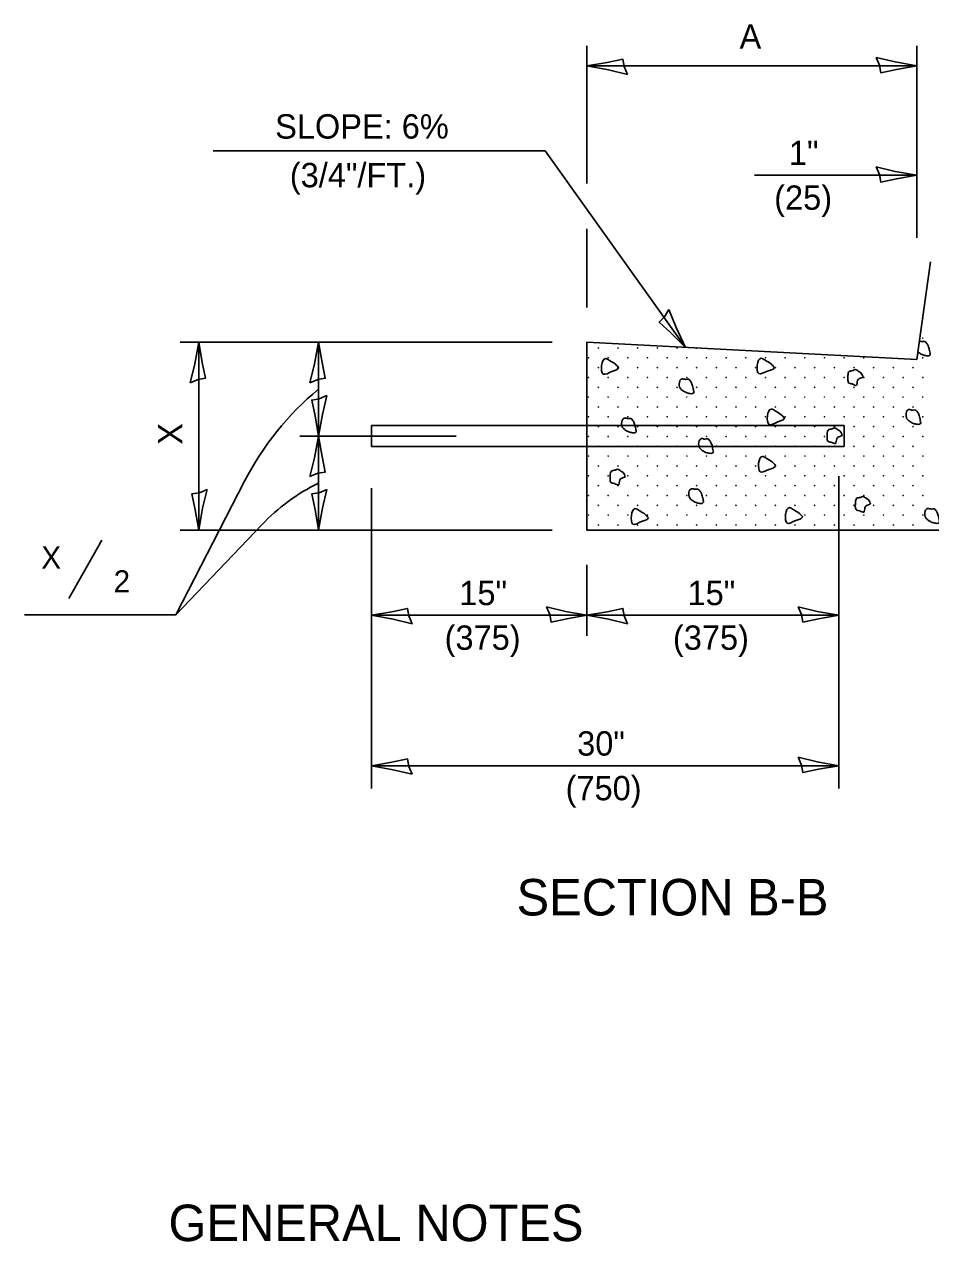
# Model space of a CAD drawing. Extents: x 10126 to 10806, y 10004 to 10444.
# Drawn here: x 10616.1 to 10722.3, y 10222.4 to 10364.9 of the extents above; entities that cross this region are included whole.
import ezdxf

# ---------------------------------------------------------------- set-up
doc = ezdxf.new("R2010")
doc.units = 0
for name, color, linetype in [('Design_PR_Back of Gutter or Curb line', 7, 'Continuous'), ('Design_PR_Roadway Dimensions', 7, 'Continuous'), ('Design_PR_Roadway Notes', 7, 'Continuous'), ('Level 11', 7, 'Continuous'), ('Level 2', 7, 'Continuous'), ('Level 43', 7, 'Continuous'), ('Level 49', 7, 'Continuous'), ('Stage_Construction Traffic Control', 7, 'Continuous')]:
    doc.layers.add(name, color=color, linetype=linetype)

msp = doc.modelspace()

# ---------------------------------------------------------------- linework, layer by layer
at = {"layer": 'Design_PR_Back of Gutter or Curb line'}
for p, q in [((10722.28, 10337.11), (10720.65, 10325.67)), ((10682.03, 10327.7), (10682.03, 10305.71)), ((10682.03, 10327.7), (10720.65, 10325.67)), ((10743.1, 10305.71), (10682.03, 10305.71))]:
    msp.add_line(p, q, dxfattribs=at)
at = {"layer": 'Level 11'}
for points in [[(10722.21, 10326.43), (10722.09, 10327.01), (10722, 10327.27), (10721.81, 10327.61), (10721.59, 10327.79), (10721.3, 10327.78), (10720.98, 10327.83)], [(10685.74, 10324.74), (10685.37, 10325.12), (10684.66, 10325.58), (10684.21, 10325.79), (10683.94, 10323.98), (10684.95, 10324.28), (10685.72, 10324.68), (10685.76, 10324.75)], [(10703.96, 10324.77), (10703.59, 10325.16), (10702.87, 10325.62), (10702.43, 10325.83), (10702.16, 10324.02), (10703.18, 10324.32), (10703.95, 10324.72), (10703.97, 10324.79)], [(10720.79, 10326.59), (10720.87, 10326.52), (10721.19, 10326.31), (10721.57, 10326.16), (10721.81, 10326.12), (10722.08, 10326.12), (10722.24, 10326.28), (10722.23, 10326.41)], [(10714.37, 10323.58), (10714.11, 10324.11), (10713.86, 10324.28), (10713.47, 10324.5), (10713.19, 10324.4), (10712.75, 10324.28), (10712.6, 10323.79), (10712.59, 10323.33), (10712.68, 10322.96), (10713.09, 10322.81), (10713.58, 10322.66), (10713.72, 10323.21), (10714.34, 10323.58)], [(10694.52, 10322), (10694.41, 10322.58), (10694.32, 10322.84), (10694.13, 10323.17), (10693.91, 10323.36), (10693.61, 10323.35), (10693.17, 10323.41), (10692.97, 10323.29), (10692.85, 10322.97), (10692.84, 10322.62), (10692.94, 10322.32), (10693.19, 10322.08), (10693.5, 10321.88), (10693.88, 10321.73), (10694.13, 10321.68), (10694.39, 10321.68), (10694.56, 10321.85), (10694.55, 10321.98)], [(10705.15, 10318.82), (10704.79, 10319.21), (10704.07, 10319.67), (10703.63, 10319.88), (10703.36, 10318.07), (10704.37, 10318.36), (10705.14, 10318.77), (10705.18, 10318.83)], [(10687.77, 10317.4), (10687.65, 10317.99), (10687.56, 10318.24), (10687.38, 10318.58), (10687.15, 10318.77), (10686.86, 10318.75), (10686.41, 10318.81), (10686.22, 10318.69), (10686.1, 10318.38), (10686.09, 10318.02), (10686.19, 10317.73), (10686.44, 10317.49), (10686.75, 10317.28), (10687.14, 10317.14), (10687.38, 10317.09), (10687.64, 10317.09), (10687.8, 10317.26), (10687.79, 10317.39)], [(10721.09, 10318.4), (10720.98, 10318.98), (10720.89, 10319.24), (10720.69, 10319.58), (10720.48, 10319.76), (10720.17, 10319.75), (10719.73, 10319.81), (10719.53, 10319.69), (10719.42, 10319.38), (10719.4, 10319.02), (10719.51, 10318.73), (10719.76, 10318.49), (10720.07, 10318.28), (10720.45, 10318.13), (10720.69, 10318.09), (10720.96, 10318.09), (10721.13, 10318.25), (10721.11, 10318.38)], [(10711.93, 10316.75), (10711.67, 10317.28), (10711.42, 10317.44), (10711.04, 10317.67), (10710.76, 10317.56), (10710.31, 10317.44), (10710.16, 10316.96), (10710.15, 10316.49), (10710.24, 10316.12), (10710.65, 10315.98), (10711.14, 10315.83), (10711.28, 10316.38), (10711.9, 10316.75)], [(10696.8, 10315), (10696.68, 10315.59), (10696.59, 10315.85), (10696.4, 10316.18), (10696.18, 10316.37), (10695.89, 10316.35), (10695.44, 10316.41), (10695.25, 10316.29), (10695.13, 10315.98), (10695.12, 10315.63), (10695.22, 10315.33), (10695.46, 10315.09), (10695.78, 10314.88), (10696.16, 10314.74), (10696.4, 10314.69), (10696.67, 10314.69), (10696.83, 10314.86), (10696.82, 10314.99)], [(10704.12, 10313.27), (10703.75, 10313.66), (10703.03, 10314.12), (10702.59, 10314.33), (10702.33, 10312.52), (10703.34, 10312.81), (10704.11, 10313.21), (10704.13, 10313.28)], [(10686.51, 10311.91), (10686.26, 10312.45), (10686.01, 10312.61), (10685.63, 10312.83), (10685.35, 10312.73), (10684.9, 10312.61), (10684.75, 10312.13), (10684.74, 10311.66), (10684.83, 10311.29), (10685.24, 10311.15), (10685.73, 10311), (10685.87, 10311.54), (10686.49, 10311.91)], [(10695.65, 10309.13), (10695.53, 10309.71), (10695.44, 10309.98), (10695.25, 10310.31), (10695.02, 10310.5), (10694.73, 10310.48), (10694.28, 10310.54), (10694.09, 10310.42), (10693.97, 10310.11), (10693.96, 10309.75), (10694.06, 10309.46), (10694.31, 10309.22), (10694.62, 10309.01), (10695.01, 10308.87), (10695.25, 10308.82), (10695.52, 10308.82), (10695.67, 10308.98), (10695.66, 10309.11)], [(10715.24, 10308.72), (10714.99, 10309.25), (10714.74, 10309.42), (10714.35, 10309.63), (10714.07, 10309.53), (10713.63, 10309.42), (10713.48, 10308.93), (10713.46, 10308.46), (10713.56, 10308.1), (10713.97, 10307.95), (10714.46, 10307.8), (10714.59, 10308.35), (10715.21, 10308.72)], [(10689.21, 10307.16), (10688.85, 10307.54), (10688.13, 10308), (10687.69, 10308.22), (10687.42, 10306.41), (10688.43, 10306.7), (10689.2, 10307.1), (10689.23, 10307.17)], [(10707.27, 10307.28), (10706.91, 10307.66), (10706.19, 10308.12), (10705.75, 10308.34), (10705.48, 10306.52), (10706.49, 10306.82), (10707.26, 10307.22), (10707.29, 10307.29)], [(10723.29, 10306.82), (10723.18, 10307.39), (10723.09, 10307.66), (10722.89, 10307.99), (10722.68, 10308.18), (10722.37, 10308.16), (10721.93, 10308.22), (10721.74, 10308.11), (10721.62, 10307.79), (10721.6, 10307.43), (10721.71, 10307.14), (10721.96, 10306.9), (10722.27, 10306.69), (10722.65, 10306.55), (10722.89, 10306.5), (10723.16, 10306.5), (10723.33, 10306.66), (10723.31, 10306.8)]]:
    msp.add_spline(points, degree=3, dxfattribs=at)
at = {"layer": 'Level 2'}
for centre in [(10721.37, 10330.49), (10721.37, 10330.49), (10683.36, 10327.03), (10685.67, 10327.03), (10687.97, 10327.03), (10690.27, 10327.03), (10692.58, 10327.03), (10694.88, 10327.03), (10721.37, 10328.18), (10721.37, 10328.18), (10682.21, 10325.88), (10684.52, 10325.88), (10686.82, 10325.88), (10689.12, 10325.88), (10691.43, 10325.88), (10693.73, 10325.88), (10696.03, 10325.88), (10698.33, 10325.88), (10700.64, 10325.88), (10702.94, 10325.88), (10705.24, 10325.88), (10707.55, 10325.88), (10709.85, 10325.88), (10712.15, 10325.88), (10714.46, 10325.88), (10714.46, 10325.88), (10721.37, 10325.88), (10721.37, 10325.88), (10683.36, 10324.73), (10685.67, 10324.73), (10687.97, 10324.73), (10690.27, 10324.73), (10692.58, 10324.73), (10694.88, 10324.73), (10697.18, 10324.73), (10699.49, 10324.73), (10701.79, 10324.73), (10704.09, 10324.73), (10706.4, 10324.73), (10708.7, 10324.73), (10711, 10324.73), (10713.31, 10324.73), (10715.61, 10324.73), (10715.61, 10324.73), (10717.91, 10324.73), (10717.91, 10324.73), (10720.21, 10324.73), (10720.21, 10324.73), (10682.21, 10323.58), (10684.52, 10323.58), (10686.82, 10323.58), (10689.12, 10323.58), (10691.43, 10323.58), (10693.73, 10323.58), (10696.03, 10323.58), (10698.33, 10323.58), (10700.64, 10323.58), (10702.94, 10323.58), (10705.24, 10323.58), (10707.55, 10323.58), (10709.85, 10323.58), (10712.15, 10323.58), (10714.46, 10323.58), (10714.46, 10323.58), (10716.76, 10323.58), (10716.76, 10323.58), (10719.06, 10323.58), (10719.06, 10323.58), (10721.37, 10323.58), (10721.37, 10323.58), (10682.21, 10321.27), (10683.36, 10322.43), (10684.52, 10321.27), (10685.67, 10322.43), (10686.82, 10321.27), (10687.97, 10322.43), (10689.12, 10321.27), (10690.27, 10322.43), (10691.43, 10321.27), (10692.58, 10322.43), (10693.73, 10321.27), (10694.88, 10322.43), (10696.03, 10321.27), (10697.18, 10322.43), (10698.33, 10321.27), (10699.49, 10322.43), (10700.64, 10321.27), (10701.79, 10322.43), (10702.94, 10321.27), (10704.09, 10322.43), (10705.24, 10321.27), (10706.4, 10322.43), (10707.55, 10321.27), (10708.7, 10322.43), (10709.85, 10321.27), (10711, 10322.43), (10712.15, 10321.27), (10713.31, 10322.43), (10714.46, 10321.27), (10714.46, 10321.27), (10715.61, 10322.43), (10715.61, 10322.43), (10716.76, 10321.27), (10716.76, 10321.27), (10717.91, 10322.43), (10717.91, 10322.43), (10719.06, 10321.27), (10719.06, 10321.27), (10720.21, 10322.43), (10720.21, 10322.43), (10721.37, 10321.27), (10721.37, 10321.27), (10683.36, 10320.12), (10685.67, 10320.12), (10687.97, 10320.12), (10690.27, 10320.12), (10692.58, 10320.12), (10694.88, 10320.12), (10697.18, 10320.12), (10699.49, 10320.12), (10701.79, 10320.12), (10704.09, 10320.12), (10706.4, 10320.12), (10708.7, 10320.12), (10711, 10320.12), (10713.31, 10320.12), (10715.61, 10320.12), (10717.91, 10320.12), (10720.21, 10320.12), (10682.21, 10318.97), (10684.52, 10318.97), (10686.82, 10318.97), (10689.12, 10318.97), (10691.43, 10318.97), (10693.73, 10318.97), (10696.03, 10318.97), (10698.33, 10318.97), (10700.64, 10318.97), (10702.94, 10318.97), (10705.24, 10318.97), (10707.55, 10318.97), (10709.85, 10318.97), (10712.15, 10318.97), (10714.46, 10318.97), (10716.76, 10318.97), (10719.06, 10318.97), (10721.37, 10318.97), (10683.36, 10317.82), (10685.67, 10317.82), (10687.97, 10317.82), (10690.27, 10317.82), (10692.58, 10317.82), (10694.88, 10317.82), (10697.18, 10317.82), (10699.49, 10317.82), (10701.79, 10317.82), (10704.09, 10317.82), (10706.4, 10317.82), (10708.7, 10317.82), (10711, 10317.82), (10713.31, 10317.82), (10715.61, 10317.82), (10717.91, 10317.82), (10720.21, 10317.82), (10682.21, 10316.67), (10684.52, 10316.67), (10686.82, 10316.67), (10689.12, 10316.67), (10691.43, 10316.67), (10693.73, 10316.67), (10696.03, 10316.67), (10698.33, 10316.67), (10700.64, 10316.67), (10702.94, 10316.67), (10705.24, 10316.67), (10707.55, 10316.67), (10709.85, 10316.67), (10712.15, 10316.67), (10714.46, 10316.67), (10716.76, 10316.67), (10719.06, 10316.67), (10721.37, 10316.67), (10682.21, 10314.37), (10683.36, 10315.52), (10684.52, 10314.37), (10685.67, 10315.52), (10686.82, 10314.37), (10687.97, 10315.52), (10689.12, 10314.37), (10690.27, 10315.52), (10691.43, 10314.37), (10692.58, 10315.52), (10693.73, 10314.37), (10694.88, 10315.52), (10696.03, 10314.37), (10697.18, 10315.52), (10698.33, 10314.37), (10699.49, 10315.52), (10700.64, 10314.37), (10701.79, 10315.52), (10702.94, 10314.37), (10704.09, 10315.52), (10705.24, 10314.37), (10706.4, 10315.52), (10707.55, 10314.37), (10708.7, 10315.52), (10709.85, 10314.37), (10711, 10315.52), (10712.15, 10314.37), (10713.31, 10315.52), (10714.46, 10314.37), (10715.61, 10315.52), (10716.76, 10314.37), (10717.91, 10315.52), (10719.06, 10314.37), (10720.21, 10315.52), (10721.37, 10314.37), (10683.36, 10313.21), (10685.67, 10313.21), (10687.97, 10313.21), (10690.27, 10313.21), (10692.58, 10313.21), (10694.88, 10313.21), (10697.18, 10313.21), (10699.49, 10313.21), (10701.79, 10313.21), (10704.09, 10313.21), (10706.4, 10313.21), (10708.7, 10313.21), (10711, 10313.21), (10713.31, 10313.21), (10715.61, 10313.21), (10717.91, 10313.21), (10720.21, 10313.21), (10682.21, 10312.06), (10684.52, 10312.06), (10686.82, 10312.06), (10689.12, 10312.06), (10691.43, 10312.06), (10693.73, 10312.06), (10696.03, 10312.06), (10698.33, 10312.06), (10700.64, 10312.06), (10702.94, 10312.06), (10705.24, 10312.06), (10707.55, 10312.06), (10709.85, 10312.06), (10712.15, 10312.06), (10714.46, 10312.06), (10716.76, 10312.06), (10719.06, 10312.06), (10721.37, 10312.06), (10683.36, 10310.91), (10685.67, 10310.91), (10687.97, 10310.91), (10690.27, 10310.91), (10692.58, 10310.91), (10694.88, 10310.91), (10697.18, 10310.91), (10699.49, 10310.91), (10701.79, 10310.91), (10704.09, 10310.91), (10706.4, 10310.91), (10708.7, 10310.91), (10711, 10310.91), (10713.31, 10310.91), (10715.61, 10310.91), (10717.91, 10310.91), (10720.21, 10310.91), (10682.21, 10309.76), (10683.36, 10308.61), (10684.52, 10309.76), (10685.67, 10308.61), (10686.82, 10309.76), (10687.97, 10308.61), (10689.12, 10309.76), (10690.27, 10308.61), (10691.43, 10309.76), (10692.58, 10308.61), (10693.73, 10309.76), (10694.88, 10308.61), (10696.03, 10309.76), (10697.18, 10308.61), (10698.33, 10309.76), (10699.49, 10308.61), (10700.64, 10309.76), (10701.79, 10308.61), (10702.94, 10309.76), (10704.09, 10308.61), (10705.24, 10309.76), (10706.4, 10308.61), (10707.55, 10309.76), (10708.7, 10308.61), (10709.85, 10309.76), (10711, 10308.61), (10712.15, 10309.76), (10713.31, 10308.61), (10714.46, 10309.76), (10715.61, 10308.61), (10716.76, 10309.76), (10717.91, 10308.61), (10719.06, 10309.76), (10720.21, 10308.61), (10721.37, 10309.76), (10682.21, 10307.46), (10684.52, 10307.46), (10686.82, 10307.46), (10689.12, 10307.46), (10691.43, 10307.46), (10693.73, 10307.46), (10696.03, 10307.46), (10698.33, 10307.46), (10700.64, 10307.46), (10702.94, 10307.46), (10705.24, 10307.46), (10707.55, 10307.46), (10709.85, 10307.46), (10712.15, 10307.46), (10714.46, 10307.46), (10716.76, 10307.46), (10719.06, 10307.46), (10721.37, 10307.46), (10683.36, 10306.3), (10685.67, 10306.3), (10687.97, 10306.3), (10690.27, 10306.3), (10692.58, 10306.3), (10694.88, 10306.3), (10697.18, 10306.3), (10699.49, 10306.3), (10701.79, 10306.3), (10704.09, 10306.3), (10706.4, 10306.3), (10708.7, 10306.3), (10711, 10306.3), (10713.31, 10306.3), (10715.61, 10306.3), (10717.91, 10306.3), (10720.21, 10306.3)]:
    msp.add_circle(centre, 0.0163, dxfattribs=at)
at = {"layer": 'Level 43'}
for p, q in [((10682.03, 10362.4), (10682.03, 10346.29)), ((10720.65, 10362.4), (10720.65, 10339.91)), ((10682.03, 10360.06), (10720.65, 10360.06)), ((10638.25, 10350.13), (10677.14, 10350.13)), ((10693.56, 10327.09), (10677.14, 10350.13)), ((10701.64, 10347.25), (10720.65, 10347.25)), ((10682.03, 10340.99), (10682.03, 10331.77)), ((10634.4, 10327.7), (10677.96, 10327.7)), ((10636.56, 10305.71), (10636.56, 10327.7)), ((10650.59, 10316.71), (10650.59, 10327.7)), ((10666.73, 10316.71), (10648.4, 10316.71)), ((10650.59, 10305.72), (10650.59, 10316.71)), ((10641.94, 10311.43), (10633.87, 10295.76)), ((10711.53, 10312.03), (10711.53, 10275.45)), ((10656.79, 10310.6), (10656.79, 10275.45)), ((10643.94, 10306.31), (10633.87, 10295.76)), ((10634.4, 10305.71), (10677.96, 10305.71)), ((10682.03, 10301.64), (10682.03, 10293.3)), ((10633.87, 10295.76), (10616.14, 10295.76)), ((10656.79, 10295.72), (10682.03, 10295.72)), ((10682.03, 10295.72), (10711.53, 10295.72)), ((10656.79, 10278.1), (10711.53, 10278.1))]:
    msp.add_line(p, q, dxfattribs=at)
for points in [[(10686.78, 10359.06), (10686.4, 10359.98), (10686.25, 10360.85), (10684.41, 10360.47), (10682.03, 10360.06), (10684.57, 10359.6)], [(10715.9, 10361.05), (10716.28, 10360.14), (10716.43, 10359.26), (10718.27, 10359.65), (10720.65, 10360.06), (10718.11, 10360.52)], [(10715.9, 10348.24), (10716.28, 10347.33), (10716.43, 10346.45), (10718.27, 10346.84), (10720.65, 10347.25), (10718.11, 10347.71)], [(10691.62, 10331.54), (10691.1, 10330.69), (10690.47, 10330.06), (10691.85, 10328.79), (10693.57, 10327.09), (10692.47, 10329.42)], [(10635.56, 10322.95), (10636.48, 10323.34), (10637.35, 10323.49), (10636.97, 10325.32), (10636.56, 10327.7), (10636.1, 10325.17)], [(10649.59, 10322.95), (10650.51, 10323.34), (10651.38, 10323.49), (10651, 10325.32), (10650.59, 10327.7), (10650.13, 10325.17)], [(10651.58, 10321.46), (10650.67, 10321.07), (10649.79, 10320.92), (10650.18, 10319.08), (10650.59, 10316.71), (10651.05, 10319.24)], [(10649.59, 10311.96), (10650.51, 10312.35), (10651.38, 10312.5), (10651, 10314.33), (10650.59, 10316.71), (10650.13, 10314.18)], [(10637.55, 10310.46), (10636.64, 10310.08), (10635.76, 10309.93), (10636.15, 10308.09), (10636.56, 10305.71), (10637.02, 10308.25)], [(10651.58, 10310.47), (10650.67, 10310.08), (10649.79, 10309.93), (10650.18, 10308.09), (10650.59, 10305.72), (10651.05, 10308.25)], [(10661.54, 10294.73), (10661.15, 10295.64), (10661, 10296.52), (10659.16, 10296.13), (10656.79, 10295.72), (10659.32, 10295.26)], [(10677.28, 10296.71), (10677.67, 10295.8), (10677.82, 10294.93), (10679.66, 10295.31), (10682.03, 10295.72), (10679.5, 10296.18)], [(10686.78, 10294.73), (10686.4, 10295.64), (10686.25, 10296.52), (10684.41, 10296.13), (10682.03, 10295.72), (10684.57, 10295.26)], [(10706.78, 10296.71), (10707.17, 10295.8), (10707.32, 10294.93), (10709.16, 10295.31), (10711.53, 10295.72), (10709, 10296.18)], [(10661.54, 10277.11), (10661.15, 10278.02), (10661, 10278.9), (10659.16, 10278.51), (10656.79, 10278.1), (10659.32, 10277.64)], [(10706.78, 10279.1), (10707.17, 10278.18), (10707.32, 10277.31), (10709.16, 10277.69), (10711.53, 10278.1), (10709, 10278.56)]]:
    msp.add_lwpolyline(points, close=True, dxfattribs=at)
msp.add_lwpolyline([(10621.35, 10297.68), (10625.22, 10304.54)], dxfattribs=at)
for centre, radius, start, end in [((10672.76, 10295.55), 34.67, 129.7572, 152.7457), ((10661.31, 10289.72), 24.02, 116.5234, 136.3211)]:
    msp.add_arc(centre, radius, start, end, dxfattribs=at)
at = {"layer": 'Level 49'}
for p, q in [((10682.03, 10317.93), (10712.16, 10317.93)), ((10682.03, 10315.48), (10712.16, 10315.48))]:
    msp.add_line(p, q, dxfattribs=at)
at = {"layer": 'Stage_Construction Traffic Control'}
for p, q in [((10656.79, 10317.93), (10656.79, 10315.48)), ((10682.03, 10317.93), (10656.79, 10317.93)), ((10712.16, 10315.48), (10712.16, 10317.93)), ((10682.03, 10315.48), (10656.79, 10315.48))]:
    msp.add_line(p, q, dxfattribs=at)

# ---------------------------------------------------------------- texts
at = {"layer": 'Design_PR_Roadway Dimensions'}
for s, height, p in [('A', 2.85, (10699.9, 10362.08)), ('SLOPE: 6%', 2.85, (10645.51, 10351.55)), ('1"', 2.85, (10705.68, 10348.44)), ('(3/4"/FT.)', 2.85, (10647.23, 10345.85)), ('(25)', 2.85, (10703.96, 10343.21)), ('X', 2.58, (10618.13, 10301.2)), ('15"', 2.85, (10667.08, 10296.91)), ('15"', 2.85, (10693.81, 10296.91)), ('(375)', 2.85, (10665.36, 10291.68)), ('(375)', 2.85, (10692.1, 10291.68)), ('30"', 2.85, (10680.88, 10279.29)), ('(750)', 2.85, (10679.53, 10274.06))]:
    msp.add_text(s, height=height, dxfattribs=at).set_placement(p)
for s, height, rotation, p in [('X', 2.85, 90, (10634.66, 10315.7)), ('2', 2.58, 360, (10626.6, 10298.42))]:
    msp.add_text(s, height=height, rotation=rotation, dxfattribs=at).set_placement(p)
at = {"layer": 'Design_PR_Roadway Notes'}
for s, p in [('SECTION B-B', (10673.79, 10260.57)), ('GENERAL NOTES', (10633.02, 10222.43))]:
    msp.add_text(s, height=4.275, dxfattribs=at).set_placement(p)

doc.saveas('drawing.dxf')
